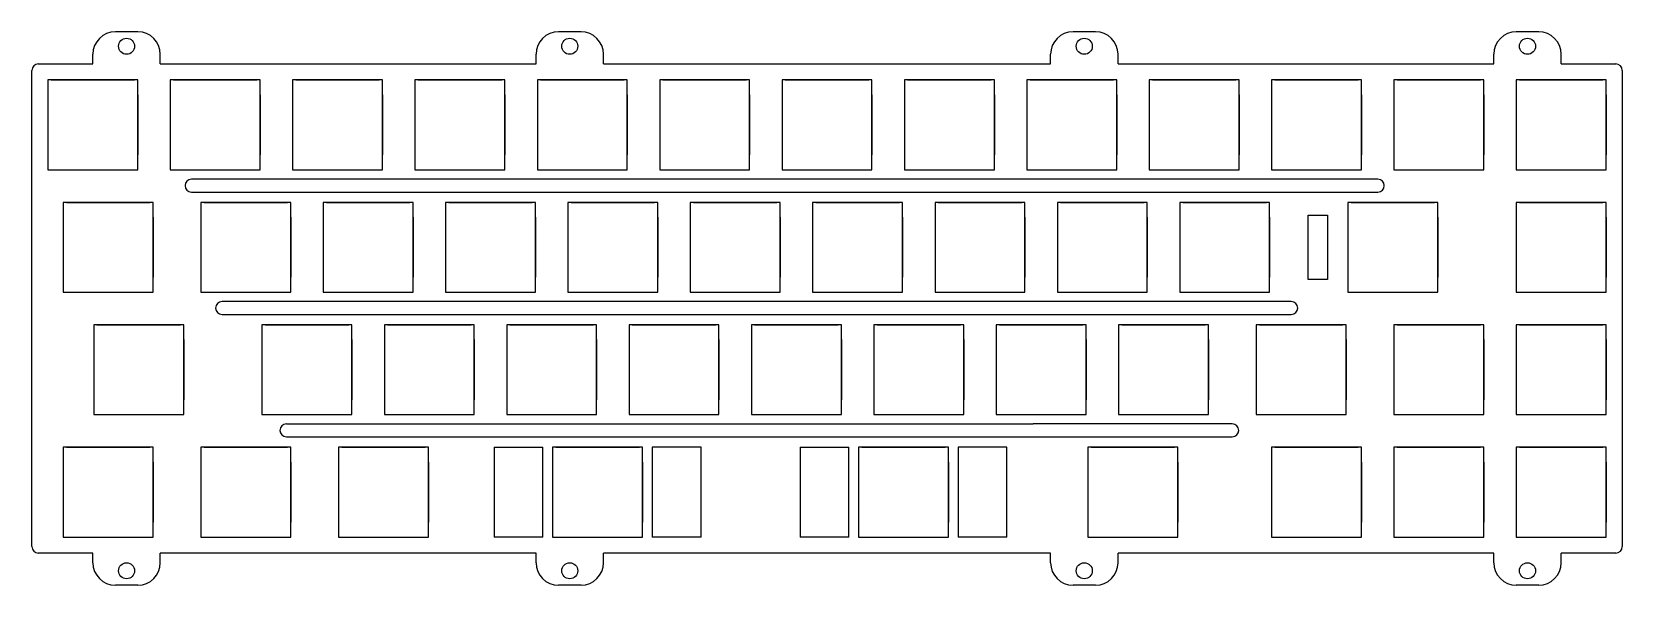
# Model space of a CAD drawing. Header units: millimetres. Extents: x 2260 to 2508, y -246 to -160.
import ezdxf

# ---------------------------------------------------------------- set-up
doc = ezdxf.new("R2010")
doc.units = ezdxf.units.MM

msp = doc.modelspace()

# ---------------------------------------------------------------- linework, layer by layer
at = {"color": 32, "linetype": 'Continuous', "lineweight": 25, "true_color": 0xcd6928}
for p, q in [((2276.65, -160.05), (2273.15, -160.05)), ((2345.65, -160.05), (2342.15, -160.05)), ((2425.75, -160.05), (2422.25, -160.05)), ((2494.75, -160.05), (2491.25, -160.05)), ((2469.71, -183), (2285, -183)), ((2285, -185), (2469.71, -185)), ((2456.23, -202.05), (2289.76, -202.05)), ((2289.76, -204.05), (2456.23, -204.05)), ((2447.04, -221.1), (2416.02, -221.1)), ((2299.78, -223.1), (2447.04, -223.1)), ((2332.13, -224.7), (2332.13, -238.7)), ((2339.7, -238.7), (2339.7, -224.7)), ((2356.75, -224.7), (2356.75, -238.7)), ((2364.33, -238.7), (2364.33, -224.7)), ((2379.75, -224.7), (2379.75, -238.7)), ((2387.33, -238.7), (2387.33, -224.7)), ((2404.38, -224.7), (2404.38, -238.7)), ((2411.95, -238.7), (2411.95, -224.7)), ((2276.65, -246.2), (2273.15, -246.2)), ((2345.65, -246.2), (2342.15, -246.2)), ((2425.75, -246.2), (2422.25, -246.2)), ((2494.75, -246.2), (2491.25, -246.2))]:
    msp.add_line(p, q, dxfattribs=at)
at = {"color": 32, "ltscale": 17.696167, "true_color": 0xcd6928}
for p, q in [((2261.15, -165.05), (2269.65, -165.05)), ((2269.65, -165.05), (2269.65, -163.55)), ((2280.15, -165.05), (2280.15, -163.55)), ((2280.15, -165.05), (2338.65, -165.05)), ((2338.65, -165.05), (2338.65, -163.55)), ((2349.15, -165.05), (2349.15, -163.55)), ((2349.15, -165.05), (2418.75, -165.05)), ((2418.75, -165.05), (2418.75, -163.55)), ((2429.25, -165.05), (2429.25, -163.55)), ((2429.25, -165.05), (2487.75, -165.05)), ((2487.75, -165.05), (2487.75, -163.55)), ((2498.25, -165.05), (2498.25, -163.55)), ((2498.25, -165.05), (2506.75, -165.05)), ((2260.15, -240.2), (2260.15, -166.05)), ((2507.75, -166.05), (2507.75, -240.2)), ((2269.65, -241.2), (2261.15, -241.2)), ((2269.65, -242.7), (2269.65, -241.2)), ((2338.65, -241.2), (2280.15, -241.2)), ((2280.15, -242.7), (2280.15, -241.2)), ((2338.65, -242.7), (2338.65, -241.2)), ((2418.75, -241.2), (2349.15, -241.2)), ((2349.15, -242.7), (2349.15, -241.2)), ((2418.75, -242.7), (2418.75, -241.2)), ((2487.75, -241.2), (2429.25, -241.2)), ((2429.25, -242.7), (2429.25, -241.2)), ((2487.75, -242.7), (2487.75, -241.2)), ((2506.75, -241.2), (2498.25, -241.2)), ((2498.25, -242.7), (2498.25, -241.2))]:
    msp.add_line(p, q, dxfattribs=at)
at = {"color": 32, "true_color": 0xcd6928}
for p, q in [((2263.15, -167.55), (2276.15, -167.55)), ((2282.2, -167.55), (2295.2, -167.55)), ((2301.25, -167.55), (2314.25, -167.55)), ((2320.3, -167.55), (2333.3, -167.55)), ((2339.35, -167.55), (2352.35, -167.55)), ((2358.4, -167.55), (2371.4, -167.55)), ((2377.45, -167.55), (2390.45, -167.55)), ((2396.5, -167.55), (2409.5, -167.55)), ((2415.55, -167.55), (2428.55, -167.55)), ((2434.6, -167.55), (2447.6, -167.55)), ((2453.65, -167.55), (2466.65, -167.55)), ((2472.7, -167.55), (2485.7, -167.55)), ((2491.75, -167.55), (2504.75, -167.55)), ((2262.65, -169.87), (2262.65, -179.22)), ((2276.65, -169.87), (2276.65, -179.22)), ((2281.7, -169.87), (2281.7, -179.22)), ((2295.7, -169.87), (2295.7, -179.22)), ((2300.75, -169.87), (2300.75, -179.22)), ((2314.75, -169.87), (2314.75, -179.22)), ((2319.8, -169.87), (2319.8, -179.22)), ((2333.8, -169.87), (2333.8, -179.22)), ((2338.85, -169.87), (2338.85, -179.22)), ((2352.85, -169.87), (2352.85, -179.22)), ((2357.9, -169.87), (2357.9, -179.22)), ((2371.9, -169.87), (2371.9, -179.22)), ((2376.95, -169.87), (2376.95, -179.22)), ((2390.95, -169.87), (2390.95, -179.22)), ((2396, -169.87), (2396, -179.22)), ((2410, -169.87), (2410, -179.22)), ((2415.05, -169.87), (2415.05, -179.22)), ((2429.05, -169.87), (2429.05, -179.22)), ((2434.1, -169.87), (2434.1, -179.22)), ((2448.1, -169.87), (2448.1, -179.22)), ((2453.15, -169.87), (2453.15, -179.22)), ((2467.15, -169.87), (2467.15, -179.22)), ((2472.2, -169.87), (2472.2, -179.22)), ((2486.2, -169.87), (2486.2, -179.22)), ((2491.25, -169.87), (2491.25, -179.22)), ((2505.25, -169.87), (2505.25, -179.22)), ((2263.15, -181.55), (2276.15, -181.55)), ((2282.2, -181.55), (2295.2, -181.55)), ((2301.25, -181.55), (2314.25, -181.55)), ((2320.3, -181.55), (2333.3, -181.55)), ((2339.35, -181.55), (2352.35, -181.55)), ((2358.4, -181.55), (2371.4, -181.55)), ((2377.45, -181.55), (2390.45, -181.55)), ((2396.5, -181.55), (2409.5, -181.55)), ((2415.55, -181.55), (2428.55, -181.55)), ((2434.6, -181.55), (2447.6, -181.55)), ((2453.65, -181.55), (2466.65, -181.55)), ((2472.7, -181.55), (2485.7, -181.55)), ((2491.75, -181.55), (2504.75, -181.55)), ((2265.53, -186.6), (2278.53, -186.6)), ((2286.96, -186.6), (2299.96, -186.6)), ((2306.01, -186.6), (2319.01, -186.6)), ((2325.06, -186.6), (2338.06, -186.6)), ((2344.11, -186.6), (2357.11, -186.6)), ((2363.16, -186.6), (2376.16, -186.6)), ((2382.21, -186.6), (2395.21, -186.6)), ((2401.26, -186.6), (2414.26, -186.6)), ((2420.31, -186.6), (2433.31, -186.6)), ((2439.36, -186.6), (2452.36, -186.6)), ((2465.55, -186.6), (2478.55, -186.6)), ((2491.75, -186.6), (2504.75, -186.6)), ((2265.03, -188.92), (2265.03, -198.27)), ((2279.03, -188.92), (2279.03, -198.27)), ((2286.46, -188.92), (2286.46, -198.27)), ((2300.46, -188.92), (2300.46, -198.27)), ((2305.51, -188.92), (2305.51, -198.27)), ((2319.51, -188.92), (2319.51, -198.27)), ((2324.56, -188.92), (2324.56, -198.27)), ((2338.56, -188.92), (2338.56, -198.27)), ((2343.61, -188.92), (2343.61, -198.27)), ((2357.61, -188.92), (2357.61, -198.27)), ((2362.66, -188.92), (2362.66, -198.27)), ((2376.66, -188.92), (2376.66, -198.27)), ((2381.71, -188.92), (2381.71, -198.27)), ((2395.71, -188.92), (2395.71, -198.27)), ((2400.76, -188.92), (2400.76, -198.27)), ((2414.76, -188.92), (2414.76, -198.27)), ((2419.81, -188.92), (2419.81, -198.27)), ((2433.81, -188.92), (2433.81, -198.27)), ((2438.86, -188.92), (2438.86, -198.27)), ((2452.86, -188.92), (2452.86, -198.27)), ((2465.05, -188.92), (2465.05, -198.27)), ((2479.05, -188.92), (2479.05, -198.27)), ((2491.25, -188.92), (2491.25, -198.27)), ((2505.25, -188.92), (2505.25, -198.27)), ((2265.53, -200.6), (2278.53, -200.6)), ((2286.96, -200.6), (2299.96, -200.6)), ((2306.01, -200.6), (2319.01, -200.6)), ((2325.06, -200.6), (2338.06, -200.6)), ((2344.11, -200.6), (2357.11, -200.6)), ((2363.16, -200.6), (2376.16, -200.6)), ((2382.21, -200.6), (2395.21, -200.6)), ((2401.26, -200.6), (2414.26, -200.6)), ((2420.31, -200.6), (2433.31, -200.6)), ((2439.36, -200.6), (2452.36, -200.6)), ((2465.55, -200.6), (2478.55, -200.6)), ((2491.75, -200.6), (2504.75, -200.6)), ((2269.79, -207.97), (2269.79, -217.32)), ((2270.29, -205.65), (2283.29, -205.65)), ((2283.79, -207.97), (2283.79, -217.32)), ((2295.98, -207.97), (2295.98, -217.32)), ((2296.48, -205.65), (2309.48, -205.65)), ((2309.98, -207.97), (2309.98, -217.32)), ((2315.03, -207.97), (2315.03, -217.32)), ((2315.53, -205.65), (2328.53, -205.65)), ((2329.03, -207.97), (2329.03, -217.32)), ((2334.08, -207.97), (2334.08, -217.32)), ((2334.58, -205.65), (2347.58, -205.65)), ((2348.08, -207.97), (2348.08, -217.32)), ((2353.13, -207.97), (2353.13, -217.32)), ((2353.63, -205.65), (2366.63, -205.65)), ((2367.13, -207.97), (2367.13, -217.32)), ((2372.18, -207.97), (2372.18, -217.32)), ((2372.68, -205.65), (2385.68, -205.65)), ((2386.18, -207.97), (2386.18, -217.32)), ((2391.23, -207.97), (2391.23, -217.32)), ((2391.73, -205.65), (2404.73, -205.65)), ((2405.23, -207.97), (2405.23, -217.32)), ((2410.28, -207.97), (2410.28, -217.32)), ((2410.78, -205.65), (2423.78, -205.65)), ((2424.28, -207.97), (2424.28, -217.32)), ((2429.33, -207.97), (2429.33, -217.32)), ((2429.83, -205.65), (2442.83, -205.65)), ((2443.33, -207.97), (2443.33, -217.32)), ((2450.76, -207.97), (2450.76, -217.32)), ((2451.26, -205.65), (2464.26, -205.65)), ((2464.76, -207.97), (2464.76, -217.32)), ((2472.2, -207.97), (2472.2, -217.32)), ((2472.7, -205.65), (2485.7, -205.65)), ((2486.2, -207.97), (2486.2, -217.32)), ((2491.25, -207.97), (2491.25, -217.32)), ((2491.75, -205.65), (2504.75, -205.65)), ((2505.25, -207.97), (2505.25, -217.32)), ((2270.29, -219.65), (2283.29, -219.65)), ((2296.48, -219.65), (2309.48, -219.65)), ((2315.53, -219.65), (2328.53, -219.65)), ((2334.58, -219.65), (2347.58, -219.65)), ((2353.63, -219.65), (2366.63, -219.65)), ((2372.68, -219.65), (2385.68, -219.65)), ((2391.73, -219.65), (2404.73, -219.65)), ((2410.78, -219.65), (2423.78, -219.65)), ((2429.83, -219.65), (2442.83, -219.65)), ((2451.26, -219.65), (2464.26, -219.65)), ((2472.7, -219.65), (2485.7, -219.65)), ((2491.75, -219.65), (2504.75, -219.65)), ((2299.78, -221.1), (2416.02, -221.1)), ((2265.53, -224.7), (2278.53, -224.7)), ((2286.96, -224.7), (2299.96, -224.7)), ((2308.39, -224.7), (2321.39, -224.7)), ((2341.73, -224.7), (2354.73, -224.7)), ((2389.35, -224.7), (2402.35, -224.7)), ((2425.07, -224.7), (2438.07, -224.7)), ((2453.65, -224.7), (2466.65, -224.7)), ((2472.7, -224.7), (2485.7, -224.7)), ((2491.75, -224.7), (2504.75, -224.7)), ((2265.03, -227.02), (2265.03, -236.37)), ((2279.03, -227.02), (2279.03, -236.37)), ((2286.46, -227.02), (2286.46, -236.37)), ((2300.46, -227.02), (2300.46, -236.37)), ((2307.89, -227.02), (2307.89, -236.37)), ((2321.89, -227.02), (2321.89, -236.37)), ((2341.23, -227.02), (2341.23, -236.37)), ((2355.23, -227.02), (2355.23, -236.37)), ((2388.85, -227.02), (2388.85, -236.37)), ((2402.85, -227.02), (2402.85, -236.37)), ((2424.57, -227.02), (2424.57, -236.37)), ((2438.57, -227.02), (2438.57, -236.37)), ((2453.15, -227.02), (2453.15, -236.37)), ((2467.15, -227.02), (2467.15, -236.37)), ((2472.2, -227.02), (2472.2, -236.37)), ((2486.2, -227.02), (2486.2, -236.37)), ((2491.25, -227.02), (2491.25, -236.37)), ((2505.25, -227.02), (2505.25, -236.37)), ((2265.53, -238.7), (2278.53, -238.7)), ((2286.96, -238.7), (2299.96, -238.7)), ((2308.39, -238.7), (2321.39, -238.7)), ((2341.73, -238.7), (2354.73, -238.7)), ((2389.35, -238.7), (2402.35, -238.7)), ((2425.07, -238.7), (2438.07, -238.7)), ((2453.65, -238.7), (2466.65, -238.7)), ((2472.7, -238.7), (2485.7, -238.7)), ((2491.75, -238.7), (2504.75, -238.7))]:
    msp.add_line(p, q, dxfattribs=at)
at = {"ltscale": 17.696167}
for points in [[(2276.65, -167.55), (2262.65, -167.55), (2262.65, -181.55), (2276.65, -181.55), (2276.65, -167.55)], [(2295.7, -167.55), (2281.7, -167.55), (2281.7, -181.55), (2295.7, -181.55), (2295.7, -167.55)], [(2314.75, -167.55), (2300.75, -167.55), (2300.75, -181.55), (2314.75, -181.55), (2314.75, -167.55)], [(2333.8, -167.55), (2319.8, -167.55), (2319.8, -181.55), (2333.8, -181.55), (2333.8, -167.55)], [(2352.85, -167.55), (2338.85, -167.55), (2338.85, -181.55), (2352.85, -181.55), (2352.85, -167.55)], [(2371.9, -167.55), (2357.9, -167.55), (2357.9, -181.55), (2371.9, -181.55), (2371.9, -167.55)], [(2390.95, -167.55), (2376.95, -167.55), (2376.95, -181.55), (2390.95, -181.55), (2390.95, -167.55)], [(2410, -167.55), (2396, -167.55), (2396, -181.55), (2410, -181.55), (2410, -167.55)], [(2429.05, -167.55), (2415.05, -167.55), (2415.05, -181.55), (2429.05, -181.55), (2429.05, -167.55)], [(2448.1, -167.55), (2434.1, -167.55), (2434.1, -181.55), (2448.1, -181.55), (2448.1, -167.55)], [(2467.15, -167.55), (2453.15, -167.55), (2453.15, -181.55), (2467.15, -181.55), (2467.15, -167.55)], [(2486.2, -167.55), (2472.2, -167.55), (2472.2, -181.55), (2486.2, -181.55), (2486.2, -167.55)], [(2505.25, -167.55), (2491.25, -167.55), (2491.25, -181.55), (2505.25, -181.55), (2505.25, -167.55)], [(2279.03, -186.6), (2265.03, -186.6), (2265.03, -200.6), (2279.03, -200.6), (2279.03, -186.6)], [(2300.46, -186.6), (2286.46, -186.6), (2286.46, -200.6), (2300.46, -200.6), (2300.46, -186.6)], [(2319.51, -186.6), (2305.51, -186.6), (2305.51, -200.6), (2319.51, -200.6), (2319.51, -186.6)], [(2338.56, -186.6), (2324.56, -186.6), (2324.56, -200.6), (2338.56, -200.6), (2338.56, -186.6)], [(2357.61, -186.6), (2343.61, -186.6), (2343.61, -200.6), (2357.61, -200.6), (2357.61, -186.6)], [(2376.66, -186.6), (2362.66, -186.6), (2362.66, -200.6), (2376.66, -200.6), (2376.66, -186.6)], [(2395.71, -186.6), (2381.71, -186.6), (2381.71, -200.6), (2395.71, -200.6), (2395.71, -186.6)], [(2414.76, -186.6), (2400.76, -186.6), (2400.76, -200.6), (2414.76, -200.6), (2414.76, -186.6)], [(2433.81, -186.6), (2419.81, -186.6), (2419.81, -200.6), (2433.81, -200.6), (2433.81, -186.6)], [(2452.86, -186.6), (2438.86, -186.6), (2438.86, -200.6), (2452.86, -200.6), (2452.86, -186.6)], [(2479.05, -186.6), (2465.05, -186.6), (2465.05, -200.6), (2479.05, -200.6), (2479.05, -186.6)], [(2505.25, -186.6), (2491.25, -186.6), (2491.25, -200.6), (2505.25, -200.6), (2505.25, -186.6)], [(2458.86, -188.6), (2458.86, -188.6), (2458.86, -188.6), (2461.86, -188.6), (2461.86, -198.6), (2458.86, -198.6), (2458.86, -188.6)], [(2283.79, -205.65), (2269.79, -205.65), (2269.79, -219.65), (2283.79, -219.65), (2283.79, -205.65)], [(2309.98, -205.65), (2295.98, -205.65), (2295.98, -219.65), (2309.98, -219.65), (2309.98, -205.65)], [(2329.03, -205.65), (2315.03, -205.65), (2315.03, -219.65), (2329.03, -219.65), (2329.03, -205.65)], [(2348.08, -205.65), (2334.08, -205.65), (2334.08, -219.65), (2348.08, -219.65), (2348.08, -205.65)], [(2367.13, -205.65), (2353.13, -205.65), (2353.13, -219.65), (2367.13, -219.65), (2367.13, -205.65)], [(2386.18, -205.65), (2372.18, -205.65), (2372.18, -219.65), (2386.18, -219.65), (2386.18, -205.65)], [(2405.23, -205.65), (2391.23, -205.65), (2391.23, -219.65), (2405.23, -219.65), (2405.23, -205.65)], [(2424.28, -205.65), (2410.28, -205.65), (2410.28, -219.65), (2424.28, -219.65), (2424.28, -205.65)], [(2443.33, -205.65), (2429.33, -205.65), (2429.33, -219.65), (2443.33, -219.65), (2443.33, -205.65)], [(2464.76, -205.65), (2450.76, -205.65), (2450.76, -219.65), (2464.76, -219.65), (2464.76, -205.65)], [(2486.2, -205.65), (2472.2, -205.65), (2472.2, -219.65), (2486.2, -219.65), (2486.2, -205.65)], [(2505.25, -205.65), (2491.25, -205.65), (2491.25, -219.65), (2505.25, -219.65), (2505.25, -205.65)], [(2279.03, -224.7), (2265.03, -224.7), (2265.03, -238.7), (2279.03, -238.7), (2279.03, -224.7)], [(2300.46, -224.7), (2286.46, -224.7), (2286.46, -238.7), (2300.46, -238.7), (2300.46, -224.7)], [(2321.89, -224.7), (2307.89, -224.7), (2307.89, -238.7), (2321.89, -238.7), (2321.89, -224.7)], [(2355.23, -224.7), (2341.23, -224.7), (2341.23, -238.7), (2355.23, -238.7), (2355.23, -224.7)], [(2402.85, -224.7), (2388.85, -224.7), (2388.85, -238.7), (2402.85, -238.7), (2402.85, -224.7)], [(2438.57, -224.7), (2424.57, -224.7), (2424.57, -238.7), (2438.57, -238.7), (2438.57, -224.7)], [(2467.15, -224.7), (2453.15, -224.7), (2453.15, -238.7), (2467.15, -238.7), (2467.15, -224.7)], [(2486.2, -224.7), (2472.2, -224.7), (2472.2, -238.7), (2486.2, -238.7), (2486.2, -224.7)], [(2505.25, -224.7), (2491.25, -224.7), (2491.25, -238.7), (2505.25, -238.7), (2505.25, -224.7)]]:
    msp.add_lwpolyline(points, dxfattribs=at)
at = {"color": 32, "true_color": 0xcd6928}
for points in [[(2332.13, -224.7), (2339.7, -224.7)], [(2364.33, -224.7), (2356.75, -224.7)], [(2379.75, -224.7), (2387.33, -224.7)], [(2411.95, -224.7), (2404.38, -224.7)], [(2339.7, -238.7), (2332.13, -238.7)], [(2364.33, -238.7), (2356.75, -238.7)], [(2387.33, -238.7), (2379.75, -238.7)], [(2411.95, -238.7), (2404.38, -238.7)]]:
    msp.add_lwpolyline(points, dxfattribs=at)
at = {"color": 32, "linetype": 'Continuous', "lineweight": 25, "true_color": 0xcd6928}
for centre in [(2274.9, -162.3), (2343.9, -162.3), (2424, -162.3), (2493, -162.3), (2274.9, -243.95), (2343.9, -243.95), (2424, -243.95), (2493, -243.95)]:
    msp.add_circle(centre, 1.25, dxfattribs=at)
for centre, start, end in [((2273.15, -163.55), 90, 180), ((2276.65, -163.55), 0, 90), ((2342.15, -163.55), 90, 180), ((2345.65, -163.55), 0, 90), ((2422.25, -163.55), 90, 180), ((2425.75, -163.55), 0, 90), ((2491.25, -163.55), 90, 180), ((2494.75, -163.55), 0, 90), ((2273.15, -242.7), 180, 270), ((2276.65, -242.7), 270, 0), ((2342.15, -242.7), 180, 270), ((2345.65, -242.7), 270, 0), ((2422.25, -242.7), 180, 270), ((2425.75, -242.7), 270, 0), ((2491.25, -242.7), 180, 270), ((2494.75, -242.7), 270, 0)]:
    msp.add_arc(centre, 3.5, start, end, dxfattribs=at)
at = {"color": 32, "ltscale": 17.696167, "true_color": 0xcd6928}
for centre, start, end in [((2261.15, -166.05), 90, 180), ((2506.75, -166.05), 0, 90), ((2261.15, -240.2), 180, 270), ((2506.75, -240.2), 270, 0)]:
    msp.add_arc(centre, 1, start, end, dxfattribs=at)
at = {"color": 32, "true_color": 0xcd6928}
for centre, start, end in [((2285, -184), 90, 270), ((2469.71, -184), 270, 90), ((2289.76, -203.05), 90, 270), ((2456.23, -203.05), 270, 90), ((2299.78, -222.1), 90, 270), ((2447.04, -222.1), 270, 90)]:
    msp.add_arc(centre, 1, start, end, dxfattribs=at)

doc.saveas('drawing.dxf')
